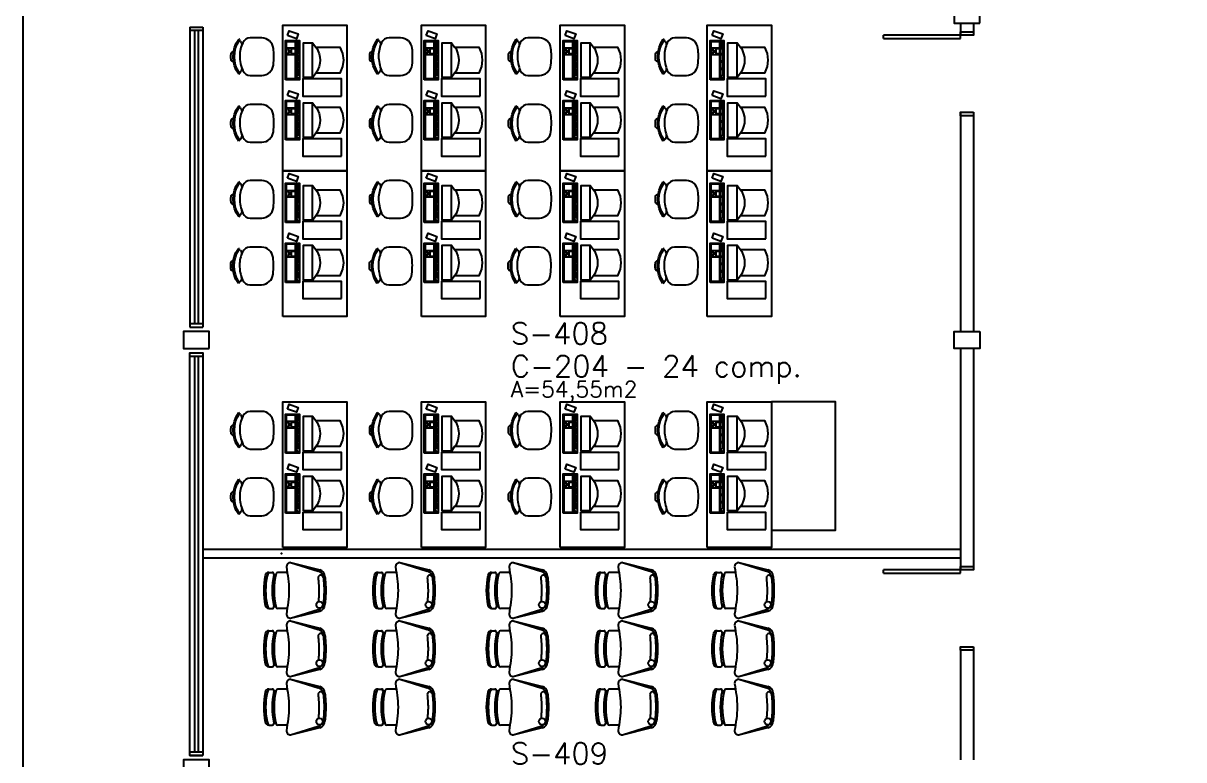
# Model space of a CAD drawing. Header units: millimetres. Extents: x 20431 to 27288, y 6147 to 13165.
# Drawn here: x 24108 to 25464, y 7667 to 8527 of the extents above; entities that cross this region are included whole.
import ezdxf

# ---------------------------------------------------------------- set-up
doc = ezdxf.new("R2010")
doc.units = ezdxf.units.MM
doc.header["$MEASUREMENT"] = 0
for name, color, linetype in [('A-Móveis', 105, 'Continuous'), ('Arqui-Aberturas', 63, 'Continuous'), ('Arqui-DivisóriaGesso', 211, 'Continuous'), ('Arqui-Móveis', 252, 'Continuous'), ('Arqui-Paredes', 3, 'Continuous'), ('Arqui-Pilares', 4, 'Continuous'), ('Arqui-Salas', 31, 'Continuous')]:
    doc.layers.add(name, color=color, linetype=linetype)
doc.styles.add('INDICAÇÃO AMBIENTES', font='romans.shx')

# ---------------------------------------------------------------- blocks, each defined once
blk = doc.blocks.new('22S0000000')
at = {"lineweight": -3}
for p, q in [((-0.199, 0.452), (-0.205, 0.46)), ((-0.182, 0.438), (-0.192, 0.451)), ((0.182, 0.438), (0.192, 0.451)), ((0.199, 0.452), (0.205, 0.46))]:
    blk.add_line(p, q, dxfattribs=at)
blk.add_lwpolyline([(-0.22, 0.213), (-0.22, 0.297, -0.007386), (-0.22, 0.325, -0.283766), (-0.162, 0.413, -0.109248), (-0.01, 0.447, -0.096656), (0.162, 0.413, -0.283766), (0.22, 0.325, -0.007386), (0.22, 0.297), (0.22, 0.213, -0.007546), (0.22, 0.19, -0.371031), (0.097, 0.055, -0.024121), (-0.01, 0.05, -0.029876), (-0.097, 0.055, -0.371031), (-0.22, 0.19, -0.007546)], format="xyb", close=True, dxfattribs=at)
for centre, radius, start, end in [((-0.03, 0.519), 0.03, 93.5833, 179.0689), ((0, -0.209), 0.759, 87.5665, 92.4335), ((0.03, 0.519), 0.03, 0.9311, 86.4167), ((0, 0.168), 0.357, 54.8701, 125.1299), ((-0.195, 0.455), 0.005, 216.8699, 305.9604), ((0, 0.167), 0.343, 55.8574, 124.1426), ((-0.144, 0.491), 0.0663, 234.3405, 285.7396), ((0.142, 0.491), 0.0669, 255.9348, 307.0801), ((0.195, 0.455), 0.005, 234.0396, 323.1301)]:
    blk.add_arc(centre, radius, start, end, dxfattribs=at)
blk = doc.blocks.new('A$C6F8113F1')
at = {"layer": 'A-Móveis'}
for points in [[(5.6, 65.2), (0, 63.2), (3.8, 52.8), (9.4, 54.9)], [(12.4, 66.3), (12.4, 56.4), (20.3, 56.4), (20.3, 66.3)], [(12.4, 55.4), (12.4, 53.5), (20.3, 53.5), (20.3, 55.4)], [(20.9, 66.3), (20.9, 64.2), (22.9, 64.2), (22.9, 62.2), (24.9, 62.2), (24.9, 64.2), (26.9, 64.2), (26.9, 66.3)], [(20.9, 60.5), (20.9, 56.4), (26.9, 56.4), (26.9, 60.5)], [(20.9, 55.6), (20.9, 53.5), (26.9, 53.5), (26.9, 55.6)], [(56.3, 56.4), (56.3, 66.3), (27.6, 66.3), (27.6, 56.4)], [(35.4, 55.6), (27.6, 55.6), (27.6, 53.5), (35.4, 53.5)], [(44, 55.6), (36.2, 55.6), (36.2, 53.5), (44, 53.5)], [(52.6, 53.5), (52.6, 55.6), (44.8, 55.6), (44.8, 53.5)], [(56.3, 55.6), (54.3, 55.6), (54.3, 53.5), (56.3, 53.5)], [(76.3, 2.4), (56.3, 2.4), (56.3, 47.4), (76.3, 47.4)]]:
    blk.add_lwpolyline(points, close=True, dxfattribs=at)
for points in [[(57.3, 67.6), (11.4, 67.6), (11.4, 51.3), (57.3, 51.3), (57.3, 67.6)], [(54.6, 46.6), (14, 46.6), (14, 35.9), (19.1, 32.1), (19.1, 4), (26.7, 0.9), (34.3, 0), (41.9, 0.9), (49.5, 4), (49.5, 32.1), (54.6, 35.8), (54.6, 46.6)], [(54.6, 35.9), (14, 35.9)], [(19.1, 32.1), (21.3, 30.5), (26.8, 28.4), (30.9, 27.5), (34.3, 27.3), (37.8, 27.5), (41.9, 28.4), (47.3, 30.5), (49.5, 32.1)]]:
    blk.add_lwpolyline(points, dxfattribs=at)
blk = doc.blocks.new('A$C66E92B1C')
at = {"layer": 'A-Móveis', "linetype": 'Continuous'}
for p, q in [((0, 29.9), (8.5, 63.8)), ((0, 29.9), (10.1, 62)), ((65, 29.9), (54.9, 62)), ((65, 29.9), (56.5, 63.8)), ((11.4, 25.9), (11.4, 14.8)), ((53.6, 25.9), (53.6, 14.8)), ((11.4, 5.1), (11.4, 8.5)), ((11.4, 4.6), (11.4, 5.1)), ((13.7, 10.4), (13.7, 12.8)), ((16.1, 9.9), (16.1, 12.2)), ((48.9, 9.9), (48.9, 12.2)), ((51.3, 10.4), (51.3, 12.8)), ((53.6, 5.1), (53.6, 8.5)), ((53.6, 4.6), (53.6, 5.1))]:
    blk.add_line(p, q, dxfattribs=at)
blk.add_circle((49.4, 63.7), 3.81, dxfattribs=at)
for centre, radius, start, end in [((16.2, 61.9), 8, 90, 165.9638), ((17.8, 60), 8, 95.2634, 113.6162), ((17.7, 65), 3.01, 100.5269, 270), ((47.2, 60), 8, 14.0362, 84.7363), ((48.8, 61.9), 8, 14.0362, 90), ((17.8, 60), 8, 113.6162, 165.9638), ((5, 29.9), 5, 180, 270), ((60, 29.9), 5, 270, 0), ((13.3, 14.8), 1.87, 180, 255.887), ((51.7, 14.8), 1.87, 284.113, 0), ((13.3, 8.5), 1.87, 76.9185, 180), ((16.1, 4.6), 4.68, 180, 259.2791), ((18.5, 12.5), 10.6, 228.4224, 254.693), ((32.5, 91.1), 80.6, 255.887, 284.113), ((32.5, 91.1), 82.9, 256.9185, 283.0815), ((32.5, 91.1), 92.7, 259.2791, 280.7209), ((32.5, 91.1), 90.4, 259.2791, 280.7209), ((46.5, 12.5), 10.6, 285.307, 311.5776), ((48.9, 4.6), 4.68, 280.7209, 0), ((51.7, 8.5), 1.87, 0, 103.0815)]:
    blk.add_arc(centre, radius, start, end, dxfattribs=at)
for points in [[(16.2, 69.9), (32.5, 70.9), (48.8, 69.9)], [(5, 24.9), (32.5, 27.9), (60, 24.9)]]:
    blk.add_spline(points, degree=3, dxfattribs=at)
for points, knots in [([(17.1, 68), (19.2, 68.2), (21.3, 68.4), (25.3, 68.7), (27.2, 68.8), (30.5, 68.9), (32, 68.9), (34.8, 68.9), (36.2, 68.8), (40.5, 68.6), (43.4, 68.4), (46.8, 68.1), (47.3, 68), (47.9, 68)], [0.671451, 0.671451, 0.671451, 0.671451, 6.930704, 6.930704, 12.827172, 12.827172, 17.180097, 17.180097, 21.533022, 21.533022, 30.238872, 30.238872, 31.897634, 31.897634, 31.897634, 31.897634]), ([(17.7, 62), (20, 62.2), (22.3, 62.4), (26.4, 62.7), (28.2, 62.8), (30.8, 62.9), (31.6, 62.9), (33, 62.9), (33.4, 62.9), (34.4, 62.9), (34.9, 62.9), (36.5, 62.8), (37.5, 62.8), (40.9, 62.6), (43.4, 62.4), (46, 62.1)], [0.671451, 0.671451, 0.671451, 0.671451, 7.736362, 7.736362, 13.492102, 13.492102, 16.238019, 16.238019, 17.870689, 17.870689, 19.503359, 19.503359, 22.768699, 22.768699, 30.487114, 30.487114, 30.487114, 30.487114])]:
    blk.add_open_spline(points, degree=3, knots=knots, dxfattribs=at)

msp = doc.modelspace()

# ---------------------------------------------------------------- linework, layer by layer
at = {"layer": 'Arqui-Aberturas'}
for p, q in [((24303.1, 8522.6), (24303.1, 8172.1)), ((24318.1, 8518.6), (24303.1, 8518.6)), ((24308.6, 8518.6), (24308.6, 8176.1)), ((24308.6, 8518.6), (24308.6, 8506.6)), ((24312.6, 8518.6), (24312.6, 8176.1)), ((24312.6, 8518.6), (24312.6, 8506.6)), ((24318.1, 8522.6), (24318.1, 8172.1)), ((25113.1, 8509.1), (25113.1, 8513.1)), ((25203.1, 8513.1), (25113.1, 8513.1)), ((25203.1, 8509.1), (25203.1, 8513.1)), ((25113.1, 8509.1), (25203.1, 8509.1)), ((24318.1, 8176.1), (24303.1, 8176.1)), ((24318.1, 8138.1), (24303.1, 8138.1)), ((24308.6, 8138.1), (24308.6, 7676.1)), ((24312.6, 8138.1), (24312.6, 7676.1)), ((25203.1, 7888.9), (25113.1, 7888.9)), ((25113.1, 7884.9), (25113.1, 7888.9)), ((25203.1, 7884.9), (25203.1, 7888.9)), ((25113.1, 7884.9), (25203.1, 7884.9)), ((24318.1, 7676.1), (24303.1, 7676.1))]:
    msp.add_line(p, q, dxfattribs=at)
for points in [[(25218.1, 8517.1), (25218.1, 8513.1), (25203.1, 8513.1), (25203.1, 8517.1)], [(25218.1, 8423.1), (25218.1, 8419.1), (25203.1, 8419.1), (25203.1, 8423.1)], [(24318.1, 7672.1), (24303.1, 7672.1), (24303.1, 8142.1), (24318.1, 8142.1)], [(25218.1, 7892.9), (25218.1, 7888.9), (25203.1, 7888.9), (25203.1, 7892.9)], [(25218.1, 7798.9), (25218.1, 7794.9), (25203.1, 7794.9), (25203.1, 7798.9)]]:
    msp.add_lwpolyline(points, close=True, dxfattribs=at)
at = {"layer": 'Arqui-DivisóriaGesso'}
msp.add_lwpolyline([(24108.5, 9466.8), (26970.8, 9466.8), (26970.8, 6147.5), (24108.5, 6147.5)], close=True, dxfattribs=at)
at = {"layer": 'Arqui-Móveis'}
for p, q in [((24318.1, 7912.9), (25203.1, 7912.9)), ((24318.1, 7902.9), (25203.1, 7902.9))]:
    msp.add_line(p, q, dxfattribs=at)
for points in [[(24411.5, 8354.7), (24411.5, 8524.7), (24486.5, 8524.7), (24486.5, 8354.7), (24411.5, 8354.7)], [(24573.5, 8354.7), (24573.5, 8524.7), (24648.5, 8524.7), (24648.5, 8354.7), (24573.5, 8354.7)], [(24735.6, 8354.7), (24735.6, 8524.7), (24810.6, 8524.7), (24810.6, 8354.7), (24735.6, 8354.7)], [(24907.2, 8354.7), (24907.2, 8524.7), (24982.2, 8524.7), (24982.2, 8354.7), (24907.2, 8354.7)], [(24411.5, 8184.7), (24411.5, 8354.7), (24486.5, 8354.7), (24486.5, 8184.7), (24411.5, 8184.7)], [(24573.5, 8184.7), (24573.5, 8354.7), (24648.5, 8354.7), (24648.5, 8184.7), (24573.5, 8184.7)], [(24735.6, 8184.7), (24735.6, 8354.7), (24810.6, 8354.7), (24810.6, 8184.7), (24735.6, 8184.7)], [(24907.2, 8184.7), (24907.2, 8354.7), (24982.2, 8354.7), (24982.2, 8184.7), (24907.2, 8184.7)], [(24411.5, 7915), (24411.5, 8085), (24486.5, 8085), (24486.5, 7915), (24411.5, 7915)], [(24573.5, 7915), (24573.5, 8085), (24648.5, 8085), (24648.5, 7915), (24573.5, 7915)], [(24735.6, 7915), (24735.6, 8085), (24810.6, 8085), (24810.6, 7915), (24735.6, 7915)], [(24907.2, 7915), (24907.2, 8085), (24982.2, 8085), (24982.2, 7915), (24907.2, 7915)], [(24982.2, 8085), (24982.2, 7935), (25057.2, 7935), (25057.2, 8085), (24982.2, 8085)]]:
    msp.add_lwpolyline(points, dxfattribs=at)
msp.add_point((24410, 7907.9), dxfattribs=at)
msp.add_point((24410, 7907.9), dxfattribs=at)
at = {"layer": 'Arqui-Paredes'}
for p, q in [((25203.1, 8527.1), (25203.1, 8513.1)), ((25218.1, 8527.1), (25218.1, 8513.1)), ((24303.1, 8522.6), (24318.1, 8522.6)), ((24303.1, 8522.6), (24318.1, 8522.6)), ((25203.1, 8517.1), (25218.1, 8517.1)), ((25203.1, 8423.1), (25203.1, 8167.1)), ((25218.1, 8423.1), (25218.1, 8167.1)), ((24303.1, 8172.1), (24318.1, 8172.1)), ((24303.1, 8172.1), (24318.1, 8172.1)), ((25203.1, 8147.1), (25203.1, 7902.9)), ((25218.1, 8147.1), (25218.1, 7892.9)), ((24303.1, 8142.1), (24318.1, 8142.1)), ((24303.1, 8142.1), (24318.1, 8142.1)), ((25203.1, 7902.9), (25203.1, 7888.9)), ((25218.1, 7902.9), (25218.1, 7888.9)), ((25203.1, 7892.9), (25218.1, 7892.9)), ((25203.1, 7794.9), (25203.1, 7667.1)), ((25218.1, 7794.9), (25218.1, 7667.1)), ((24303.1, 7672.1), (24318.1, 7672.1))]:
    msp.add_line(p, q, dxfattribs=at)
msp.add_lwpolyline([(24318.1, 7672.1), (24303.1, 7672.1)], dxfattribs=at)
at = {"layer": 'Arqui-Pilares'}
for points in [[(25225.6, 8527.1), (25225.6, 8547.1), (25195.6, 8547.1), (25195.6, 8527.1)], [(24325.6, 8147.1), (24325.6, 8167.1), (24295.6, 8167.1), (24295.6, 8147.1)], [(25225.6, 8167.1), (25225.6, 8147.1), (25195.6, 8147.1), (25195.6, 8167.1)], [(24325.6, 7647.1), (24325.6, 7667.1), (24295.6, 7667.1), (24295.6, 7647.1)]]:
    msp.add_lwpolyline(points, close=True, dxfattribs=at)

# ---------------------------------------------------------------- block references
at = {"layer": 'A-Móveis', "xscale": -100, "yscale": 100, "zscale": 100, "rotation": 90}
for p in [(24406.1, 8488), (24568.2, 8488), (24730.3, 8488), (24901.9, 8488), (24406.1, 8410.1), (24568.2, 8410.1), (24730.3, 8410.1), (24901.9, 8410.1), (24406.1, 8321.5), (24568.2, 8321.5), (24730.3, 8321.5), (24901.9, 8321.5), (24405.8, 8243.7), (24567.9, 8243.7), (24729.9, 8243.7), (24901.6, 8243.7), (24406.1, 8051.9), (24568.2, 8051.9), (24730.3, 8051.9), (24901.9, 8051.9), (24406.1, 7974), (24568.2, 7974), (24730.3, 7974), (24901.9, 7974)]:
    msp.add_blockref('22S0000000', p, dxfattribs=at)
at = {"layer": 'Arqui-Móveis', "xscale": -1, "rotation": 90}
for p in [(24482.4, 8518.3), (24644.4, 8518.3), (24806.5, 8518.3), (24978.1, 8518.3), (24482.4, 8448.3), (24644.4, 8448.3), (24806.5, 8448.3), (24978.1, 8448.3), (24482.4, 8351.8), (24644.4, 8351.8), (24806.5, 8351.8), (24978.1, 8351.8), (24482.4, 8281.8), (24644.4, 8281.8), (24806.5, 8281.8), (24978.1, 8281.8), (24482.4, 8082.2), (24644.4, 8082.2), (24806.5, 8082.2), (24978.1, 8082.2), (24482.4, 8012.2), (24644.4, 8012.2), (24806.5, 8012.2), (24978.1, 8012.2)]:
    msp.add_blockref('A$C6F8113F1', p, dxfattribs=at)
at = {"layer": 'Arqui-Móveis', "rotation": 270}
for p in [(24390.9, 7897.3), (24518.3, 7897.3), (24650.9, 7897.3), (24778.3, 7897.3), (24914.3, 7897.3), (24390.9, 7829.2), (24518.3, 7829.2), (24650.9, 7829.2), (24778.3, 7829.2), (24914.3, 7829.2), (24390.9, 7761.1), (24518.3, 7761.1), (24650.9, 7761.1), (24778.3, 7761.1), (24914.3, 7761.1)]:
    msp.add_blockref('A$C66E92B1C', p, dxfattribs=at)

# ---------------------------------------------------------------- texts
at = {"layer": 'Arqui-Salas', "color": 2, "linetype": 'Continuous', "style": 'INDICAÇÃO AMBIENTES'}
for s, p in [('S-408', (24677.9, 8152.2)), ('S-409', (24677.9, 7661.8))]:
    msp.add_text(s, height=25, dxfattribs=at).set_placement(p)
at = {"layer": 'Arqui-Salas', "linetype": 'Continuous', "style": 'INDICAÇÃO AMBIENTES'}
for s, height, p in [('C-204 - 24 comp.', 25, (24677.9, 8114.2)), ('A=54,55m2', 18.75, (24677.9, 8090.4))]:
    msp.add_text(s, height=height, dxfattribs=at).set_placement(p)

doc.saveas('drawing.dxf')
